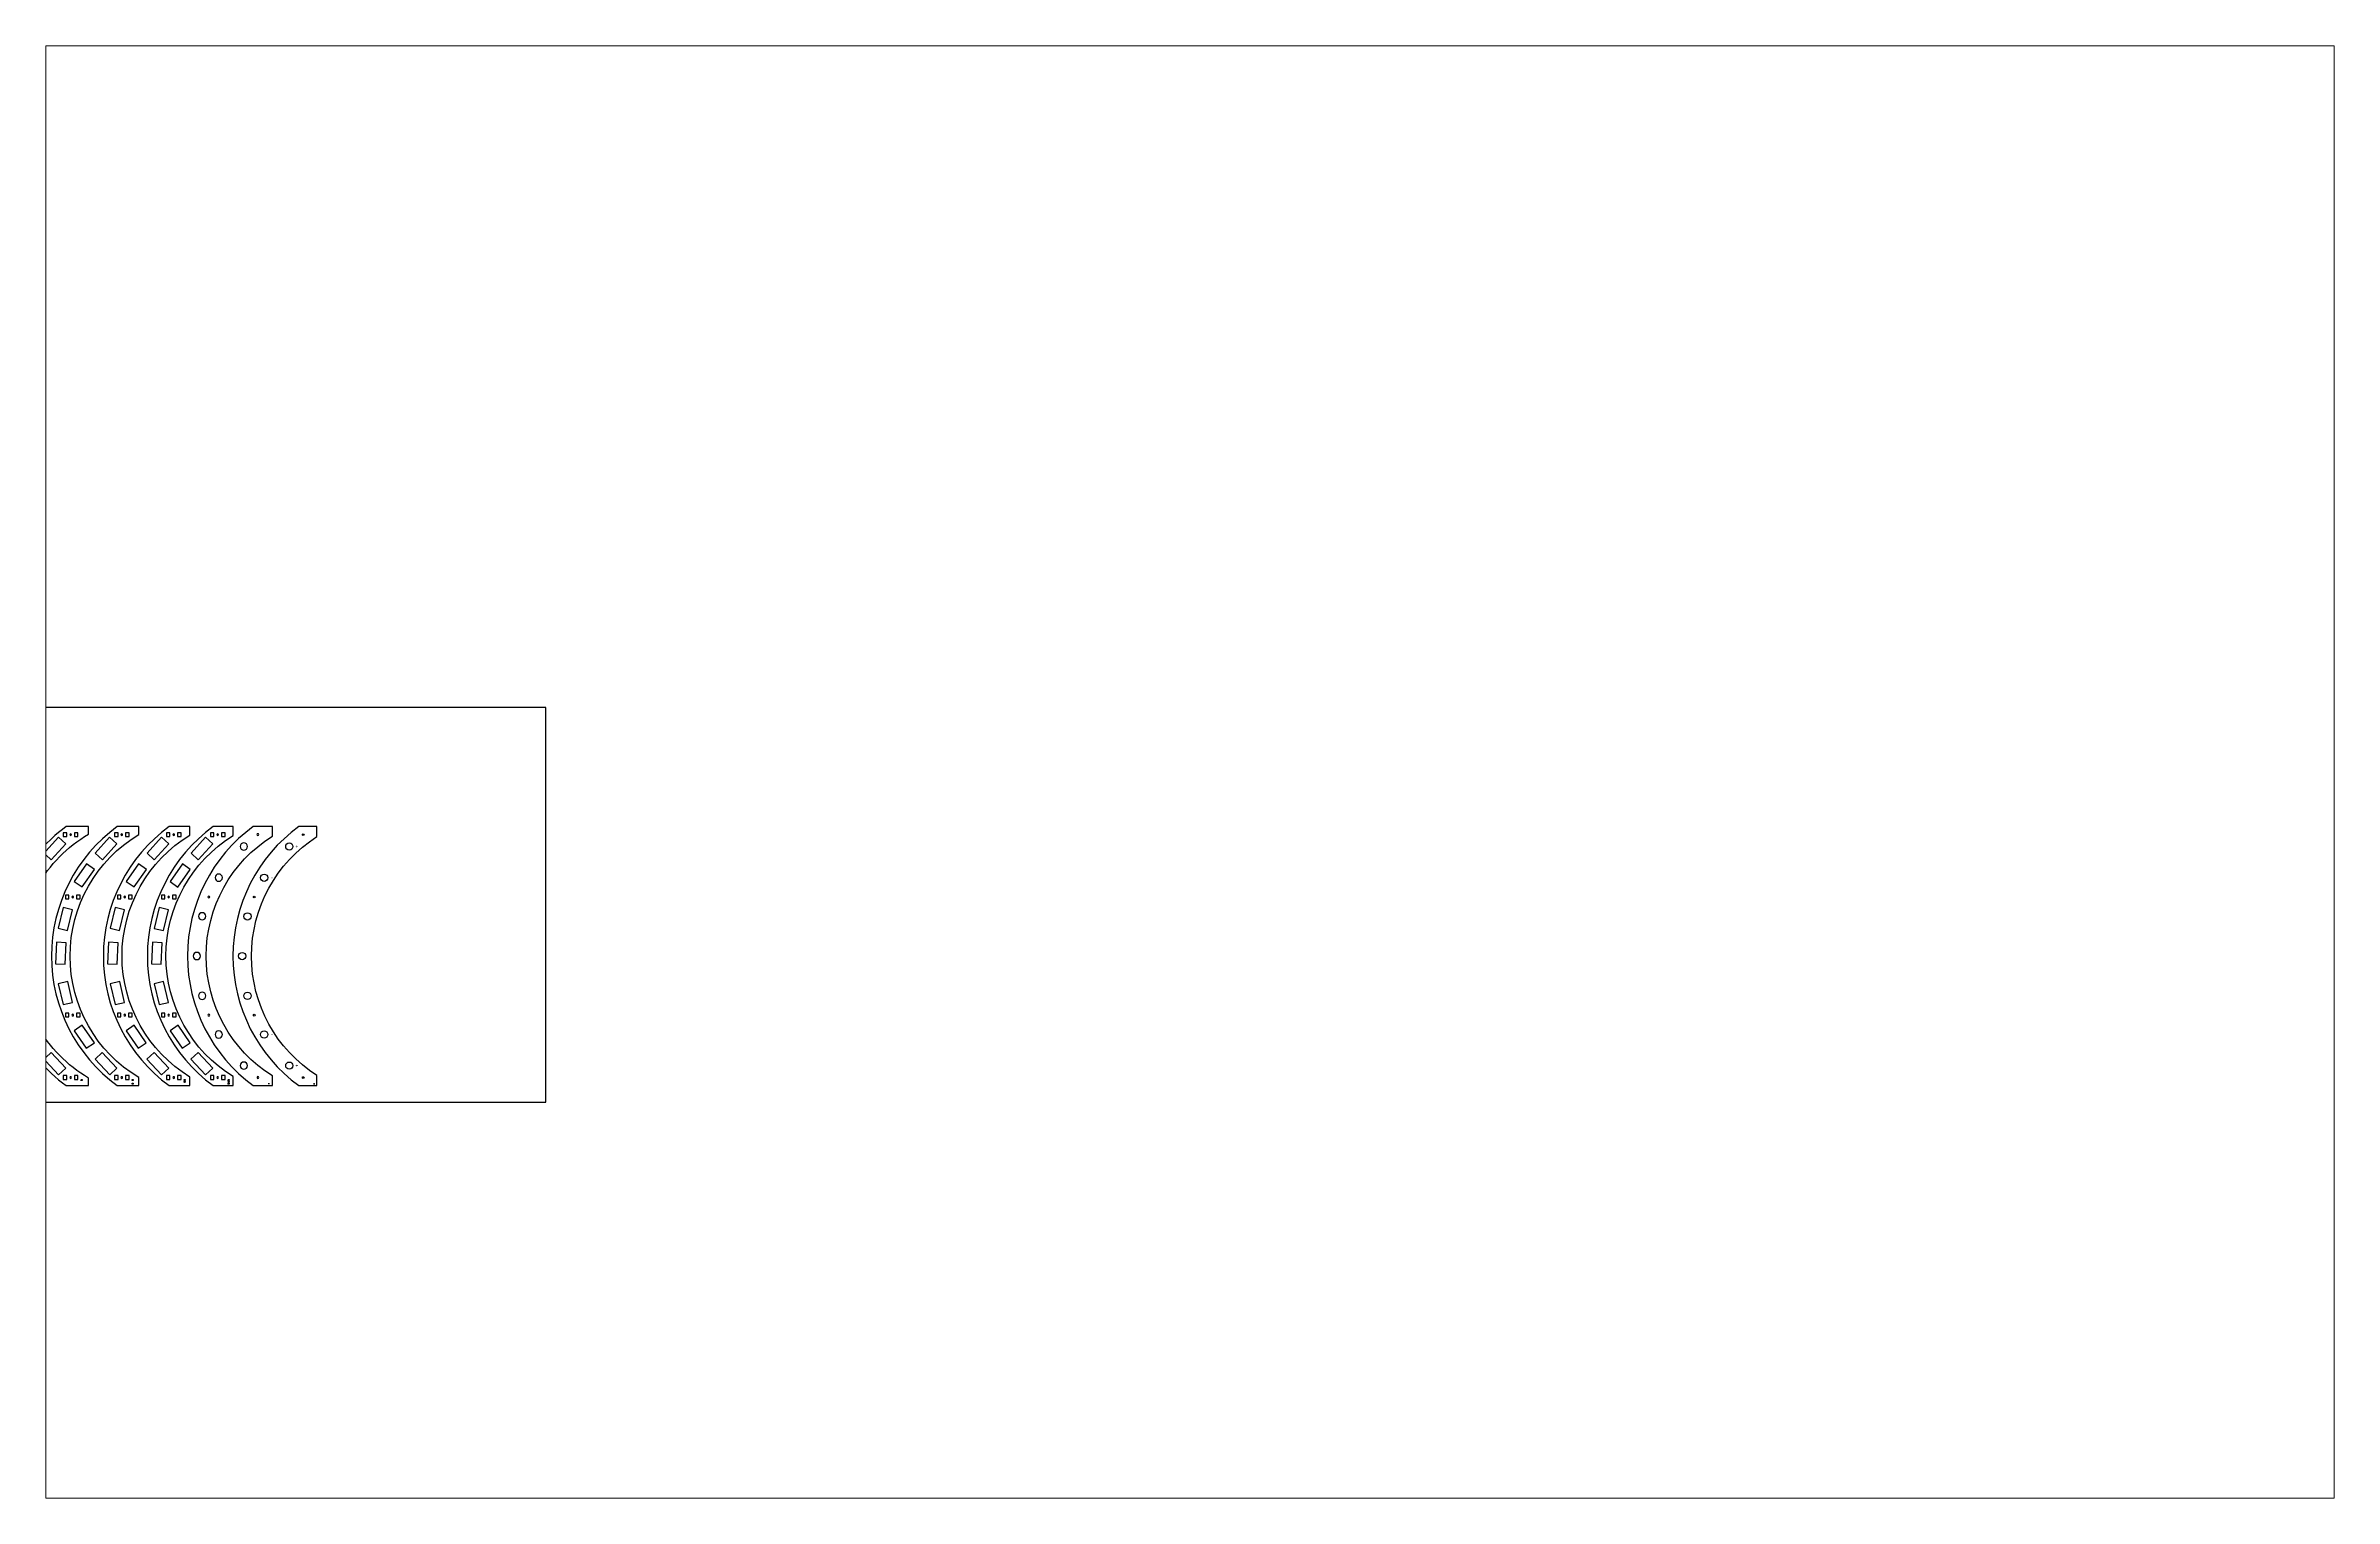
# Paper-space layout 'Sheet1' of a CAD drawing. Header units: millimetres. Extents: x 40 to 364, y 26 to 231.
# The model-space entities are those that its viewports show. They can reach past a viewport. Long polylines and large blocks are cut down to what shows.
import ezdxf
from ezdxf.enums import TextEntityAlignment as Align

# ---------------------------------------------------------------- set-up
doc = ezdxf.new("R2010")
doc.units = ezdxf.units.MM
doc.layers.get('0').update_dxf_attribs({"color": 5})
doc.layers.add('Holes', color=1, linetype='Continuous')
doc.layers.add('text', color=250, linetype='Continuous')
doc.layers.add('Notes', color=73, linetype='Continuous', plot=False)
doc.styles.add('BoldReverse', font='Arial_Bold.ttf')

# ---------------------------------------------------------------- blocks, each defined once
blk = doc.blocks.new('Level 9')
blk.add_lwpolyline([(873.9, -1590.9, -0.508188), (1294.1, -1590.9), (1294.1, -1621.8), (1278.6, -1621.8, 0.552088), (889.5, -1621.8), (873.9, -1621.8)], format="xyb", close=True)
at = {"layer": 'Holes'}
for centre, radius in [((988.3, -1518.7), 1.4), ((1019.6, -1507.9), 5.9), ((1084, -1499.2), 5.9), ((1148.5, -1507.9), 5.9), ((1179.8, -1518.7), 1.4), ((956.9, -1534.8), 5.9), ((1211.2, -1534.8), 5.9), ((906.3, -1575.6), 5.9), ((1261.8, -1575.6), 5.9), ((887, -1598.2), 1.4), ((1281, -1598.3), 1.4)]:
    blk.add_circle(centre, radius, dxfattribs=at)
at = {"layer": 'text'}
for p, q in [((1292, -1615.9), (1290, -1615.9)), ((1291, -1614.9), (1291, -1616.9))]:
    blk.add_line(p, q, dxfattribs=at)
blk = doc.blocks.new('Level 10')
blk.add_lwpolyline([(630.1, -91.7, 0.508188), (209.9, -91.7), (209.9, -121.1), (226.3, -121.1, -0.547395), (613.7, -121.1), (630.1, -121.1)], format="xyb", close=True)
at = {"layer": 'Holes'}
for centre, radius in [((420, 0), 5.9), ((292.9, -35.6), 5.9), ((324.2, -19.5), 1.4), ((355.6, -8.6), 5.9), ((484.4, -8.6), 5.9), ((515.8, -19.5), 1.4), ((547.1, -35.6), 5.9), ((242.3, -76.4), 5.9), ((597.7, -76.4), 5.9), ((223, -99), 1.4), ((617, -99), 1.4)]:
    blk.add_circle(centre, radius, dxfattribs=at)
at = {"layer": 'text'}
for p, q in [((212, -116.7), (214, -116.7)), ((213, -115.7), (213, -117.7))]:
    blk.add_line(p, q, dxfattribs=at)
at = {"layer": 'text', "style": 'BoldReverse'}
for s, p in [('-', (292.9, -47.6)), ('-', (547.1, -47.6)), ('+', (242.3, -88.4)), ('+', (597.7, -88.4))]:
    blk.add_text(s, height=5, dxfattribs=at).set_placement(p, align=Align.MIDDLE_CENTER)
blk = doc.blocks.new('Square hole unit')
for points in [[(-3.05, 6.1), (-3.05, 11.9), (3.05, 11.9), (3.05, 6.1)], [(-3.05, -11.9), (-3.05, -6.1), (3.05, -6.1), (3.05, -11.9)]]:
    blk.add_lwpolyline(points, close=True)
blk.add_circle((0, 0), 1.4)

msp = doc.modelspace()

# ---------------------------------------------------------------- linework, layer by layer
for p, q in [((-1197.9, -626.7), (-1197.9, -626.7)), ((-1164.4, -626.7), (-1164.4, -626.7)), ((-1164.4, -626.7), (-1164.4, -626.7))]:
    msp.add_line(p, q)
for points in [[(-1439.1, -1046.8), (-1401.3, -1046.8), (-1401.3, -1035.4, -0.575522), (-1401.3, -637.9), (-1401.3, -626.6), (-1439.1, -626.6, 0.508188)], [(-1328.7, -626.6), (-1365.1, -626.6, 0.508188), (-1365.1, -1046.8), (-1328.7, -1046.8), (-1328.7, -1034.6, -0.570837), (-1328.7, -638.7)], [(-1247.2, -1033.8, -0.566152), (-1247.2, -639.5), (-1247.2, -626.6), (-1282.2, -626.6, 0.508188), (-1282.2, -1046.8), (-1247.2, -1046.8)], [(-1126.6, -626.6, 0.508188), (-1126.6, -1046.8), (-1094.4, -1046.8), (-1094.4, -1032.1, -0.556778), (-1094.4, -641.2), (-1094.4, -626.6)]]:
    msp.add_lwpolyline(points, format="xyb", close=True)
msp.add_lwpolyline([(-1164.4, -626.6), (-1198, -626.6, 0.508188), (-1198, -1046.8), (-1164.3, -1046.8), (-1164.3, -1032.9, -0.561466), (-1164.3, -640.4), (-1164.3, -626.7)], format="xyb")
at = {"layer": 'Holes'}
for points in [[(-1401, -669.8), (-1389.3, -680.4), (-1365.9, -654.7), (-1377.6, -644.1)], [(-1318.1, -669.8), (-1306.4, -680.4), (-1283, -654.7), (-1294.7, -644.1)], [(-1233.9, -669.8), (-1222.2, -680.4), (-1198.8, -654.7), (-1210.4, -644.1)], [(-1162.5, -669.8), (-1150.8, -680.5), (-1127.4, -654.7), (-1139.1, -644.1)], [(-1402.2, -696.1), (-1415.1, -687.1), (-1435.1, -715.6), (-1422.2, -724.6)], [(-1319.3, -696.1), (-1332.2, -687.1), (-1352.2, -715.6), (-1339.3, -724.6)], [(-1235, -696.1), (-1248, -687.1), (-1268, -715.6), (-1255, -724.6)], [(-1163.7, -696.2), (-1176.6, -687.1), (-1196.6, -715.6), (-1183.7, -724.7)], [(-1378.1, -791.6), (-1362.7, -795.4), (-1354.6, -761.5), (-1369.9, -757.8)], [(-1293.9, -791.6), (-1278.5, -795.4), (-1270.3, -761.5), (-1285.7, -757.8)], [(-1222.5, -791.7), (-1207.2, -795.4), (-1199, -761.6), (-1214.3, -757.8)], [(-1364.9, -815.2), (-1380.7, -814.4), (-1382.4, -849.1), (-1366.7, -849.9)], [(-1280.6, -815.2), (-1296.4, -814.4), (-1298.2, -849.1), (-1282.4, -849.9)], [(-1209.3, -815.2), (-1225.1, -814.4), (-1226.8, -849.2), (-1211.1, -850)], [(-1362.6, -878), (-1377.9, -881.5), (-1370, -915.4), (-1354.6, -911.8)], [(-1278.3, -878), (-1293.7, -881.5), (-1285.8, -915.4), (-1270.4, -911.8)], [(-1207, -878), (-1222.4, -881.6), (-1214.4, -915.5), (-1199, -911.9)], [(-1415.3, -986.3), (-1402.3, -977.3), (-1422.1, -948.7), (-1435.1, -957.7)], [(-1332.4, -986.3), (-1319.4, -977.3), (-1339.2, -948.7), (-1352.2, -957.7)], [(-1248.1, -986.3), (-1235.1, -977.3), (-1254.9, -948.7), (-1267.9, -957.7)], [(-1176.8, -986.3), (-1163.8, -977.3), (-1183.6, -948.7), (-1196.6, -957.7)], [(-1389.6, -993), (-1401.2, -1003.8), (-1377.4, -1029.2), (-1365.9, -1018.4)], [(-1306.7, -993), (-1318.3, -1003.8), (-1294.5, -1029.2), (-1283, -1018.4)], [(-1222.5, -993), (-1234, -1003.8), (-1210.2, -1029.2), (-1198.7, -1018.4)], [(-1151.1, -993), (-1162.7, -1003.8), (-1138.9, -1029.2), (-1127.4, -1018.4)]]:
    msp.add_lwpolyline(points, close=True, dxfattribs=at)
at = {"layer": 'Notes'}
msp.add_lwpolyline([(-1807.2, -1073.7), (-587.2, -1073.7), (-587.2, -433.7), (-1807.2, -433.7)], close=True, dxfattribs=at)
at = {"layer": 'text'}
for centre, radius in [((-1340.1, -1037.7), 1), ((-1257.2, -1037.7), 1), ((-1172.9, -1037.7), 1), ((-1101.6, -1037.7), 1), ((-1414.1, -1040.7), 1), ((-1414.1, -1043.7), 1), ((-1257.2, -1043.7), 1), ((-1172.9, -1040.7), 1), ((-1101.6, -1040.7), 1), ((-1101.6, -1043.7), 1), ((-1009.9, -1040.7), 0)]:
    msp.add_circle(centre, radius, dxfattribs=at)

# ---------------------------------------------------------------- block references
at = {"xscale": -1, "rotation": 89.99999999999999}
msp.add_blockref('Level 9', (-2652.4, 247.4), dxfattribs=at)
at = {"rotation": 90}
msp.add_blockref('Level 10', (-1079.5, -1256.7), dxfattribs=at)
at = {"layer": 'Holes', "xscale": -1}
for p, rotation in [((-1357.8, -639.7), 89.99999999999999), ((-1274.9, -639.7), 89.99999999999999), ((-1190.6, -639.7), 89.99999999999999), ((-1119.3, -639.7), 89.99999999999999), ((-1354.4, -740.9), 89.99999999999999), ((-1270.1, -740.9), 89.99999999999999), ((-1198.8, -740.9), 89.99999999999999), ((-1354.4, -932.4), 89.99999999999999), ((-1270.1, -932.4), 89.99999999999999), ((-1198.8, -932.4), 89.99999999999999), ((-1357.8, -1033.7), 270), ((-1274.9, -1033.7), 270), ((-1190.6, -1033.7), 270), ((-1119.3, -1033.7), 270)]:
    msp.add_blockref('Square hole unit', p, dxfattribs=dict(at, rotation=rotation))

psp = doc.layouts.new('Sheet1')

# ---------------------------------------------------------------- viewports
at = {"layer": '0'}
psp.add_viewport(center=(202.5, 128.5), size=(324, 205.6), view_center_point=(458, -538.14), view_height=2355.7467, dxfattribs=at)

doc.saveas('drawing.dxf')
